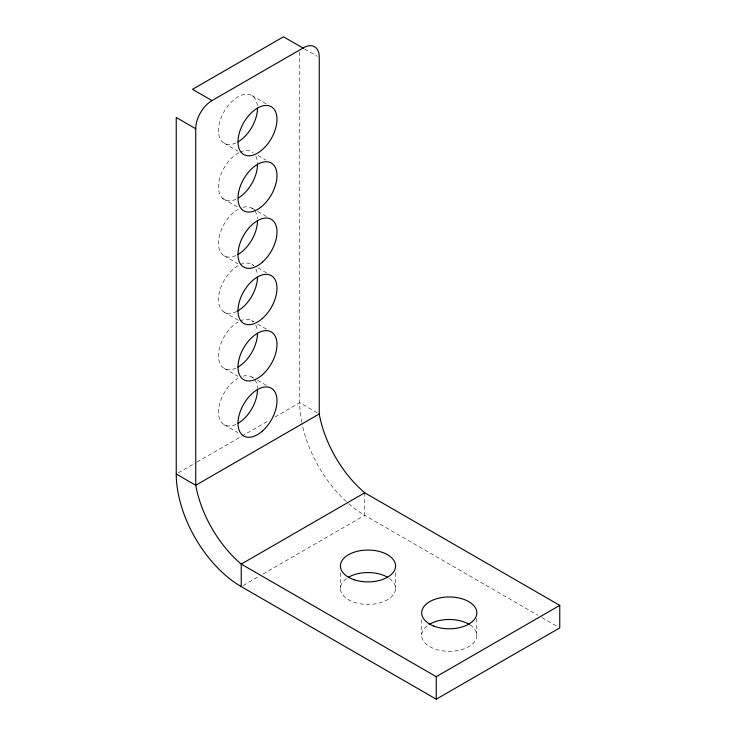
<?xml version="1.0" encoding="UTF-8"?>
<svg xmlns="http://www.w3.org/2000/svg" width="736" height="736" viewBox="0 0 736 736"><rect width="100%" height="100%" fill="white"/><g stroke="black" fill="none" stroke-linecap="round" stroke-linejoin="round"><path stroke-width="0.55" stroke-dasharray="3.68 2.76" d="M178.213 472.88L195.997 462.613M196.99 462.042L269.118 420.403M275.043 416.981L299.745 402.721L319.249 413.972M243.22 585.47L259.026 576.343M262.982 574.062L364.752 515.31L537.869 615.259M304.621 48.999L317.299 56.313M251.786 95.478L266.404 103.923M258.032 155.563L265.834 160.062M224.204 143.253L237.857 151.128M251.786 208.067L256.662 210.882M257.637 211.453L267.38 217.074M222.833 198.573L238.436 207.58M251.979 264.482L253.929 265.613M257.83 267.858L267.582 273.488M224.204 255.843L237.857 263.718M251.786 320.657L253.736 321.788M257.637 324.042L266.404 329.102M224.002 312.018L239.605 321.025M251.786 376.952L253.736 378.083M257.637 380.337L266.404 385.397M224.204 368.432L237.857 376.308M224.204 424.727L237.857 432.602M541.852 617.55L557.768 626.741M476.762 618.498L476.762 636.511M421.746 619.648L421.746 634.285M395.582 572.728L395.582 588.487M364.752 492.789L364.752 515.31A91.926 53.075 60 0 1 347.926 503.038M340.418 572.728L340.418 588.487M299.745 51.916L299.745 402.721A91.926 53.075 60 0 0 301.751 422.354M346.288 501.556A91.926 53.075 60 0 1 301.962 423.421M389.427 578.468A27.582 15.925 0 0 1 386.814 600.134A27.582 15.925 0 0 1 349.186 600.134A27.582 15.925 0 0 1 346.573 578.468M470.074 624.956A27.582 15.925 0 0 1 468.409 646.852A27.582 15.925 0 0 1 430.44 647.045A27.582 15.925 0 0 1 428.131 625.168M243.036 207.294A27.582 15.925 -60 0 1 254.214 210.091M254.886 210.947A27.582 15.925 -60 0 1 257.388 218.408M235.962 255.521A27.582 15.925 -60 0 1 218.518 242.024A27.582 15.925 -60 0 1 237.995 209.438M240.313 264.555A27.582 15.925 -60 0 1 253.635 265.77M255.916 269.036A27.582 15.925 -60 0 1 257.416 275.016M236.698 311.466A27.582 15.925 -60 0 1 218.509 298.586A27.582 15.925 -60 0 1 238.28 265.567M240.028 320.979A27.582 15.925 -60 0 1 253.46 321.908M255.806 325.1A27.582 15.925 -60 0 1 257.388 330.998M235.962 368.12A27.582 15.925 -60 0 1 218.518 354.614A27.582 15.925 -60 0 1 237.995 322.028M255.815 156.225A27.582 15.925 -60 0 1 257.444 162.868M235.943 199.235A27.582 15.925 -60 0 1 218.564 185.003A27.582 15.925 -60 0 1 239.2 152.49M240.037 152.085A27.582 15.925 -60 0 1 253.156 152.748M243.036 376.179A27.582 15.925 -60 0 1 254.214 378.976M254.886 379.831A27.582 15.925 -60 0 1 257.471 388.424M235.962 424.414A27.582 15.925 -60 0 1 218.518 410.909A27.582 15.925 -60 0 1 237.995 378.322M235.962 142.931A27.582 15.925 -60 0 1 218.518 129.435A27.582 15.925 -60 0 1 237.995 96.848A27.582 15.925 -60 0 1 257.471 106.95"/><path stroke-width="1.1" d="M195.739 128.745A22.871 13.202 -60 0 1 211.996 100.602L302.993 48.061A22.558 13.027 -60 0 1 319.249 57.445L319.249 413.972A86.084 49.708 60 0 0 364.752 492.789L559.756 605.378L559.756 627.891L436.255 699.2L241.242 586.61A91.926 53.075 60 0 1 176.244 474.021L176.244 117.484L195.739 128.745L195.739 485.282A86.084 49.708 60 0 0 241.242 564.098L241.242 586.61M319.249 413.972L195.739 485.282L176.244 474.021M364.752 492.789L241.242 564.098L436.255 676.678L559.756 605.378M303.646 48.438L283.498 36.8L192.492 89.341L211.996 100.602M436.255 676.678L436.255 699.2M348.496 577.226A27.582 15.925 0 0 1 387.504 577.226M429.088 624.542A27.582 15.925 0 0 1 469.264 624.441M257.49 220.699A27.582 15.925 -60 0 1 237.995 254.472M257.49 277.316A27.582 15.925 -60 0 1 237.71 310.932M257.49 333.288A27.582 15.925 -60 0 1 237.995 367.062M257.49 163.824A27.582 15.925 -60 0 1 238.492 197.883M257.49 389.583A27.582 15.925 -60 0 1 237.995 423.356M257.49 108.109A27.582 15.925 -60 0 1 237.995 141.882M262.54 430.937A27.582 15.925 -60 0 0 271.28 388.212A27.582 15.925 -60 0 0 238.657 417.146A27.582 15.925 -60 0 0 262.54 430.937M262.54 374.642A27.582 15.925 -60 0 0 271.28 331.918A27.582 15.925 -60 0 0 238.657 360.852A27.582 15.925 -60 0 0 262.54 374.642M262.264 318.587A27.582 15.925 -60 0 0 271.483 275.742A27.582 15.925 -60 0 0 238.731 304.198A27.582 15.925 -60 0 0 262.264 318.587M262.54 262.053A27.582 15.925 -60 0 0 271.28 219.328A27.582 15.925 -60 0 0 238.657 248.262A27.582 15.925 -60 0 0 262.54 262.053M260.535 207.405A27.582 15.925 -60 0 0 272.651 163.999A27.582 15.925 -60 0 0 239.292 189.345A27.582 15.925 -60 0 0 260.535 207.405M262.54 149.463A27.582 15.925 -60 0 0 271.28 106.738A27.582 15.925 -60 0 0 238.657 135.672A27.582 15.925 -60 0 0 262.54 149.463M354.209 579.756A27.582 15.925 0 0 0 395.582 565.975A27.582 15.925 0 0 0 354.209 552.184A27.582 15.925 0 0 0 354.209 579.756M433.826 626.078A27.582 15.925 0 0 0 476.762 613.999A27.582 15.925 0 0 0 437.166 598.57A27.582 15.925 0 0 0 433.826 626.078"/></g></svg>
